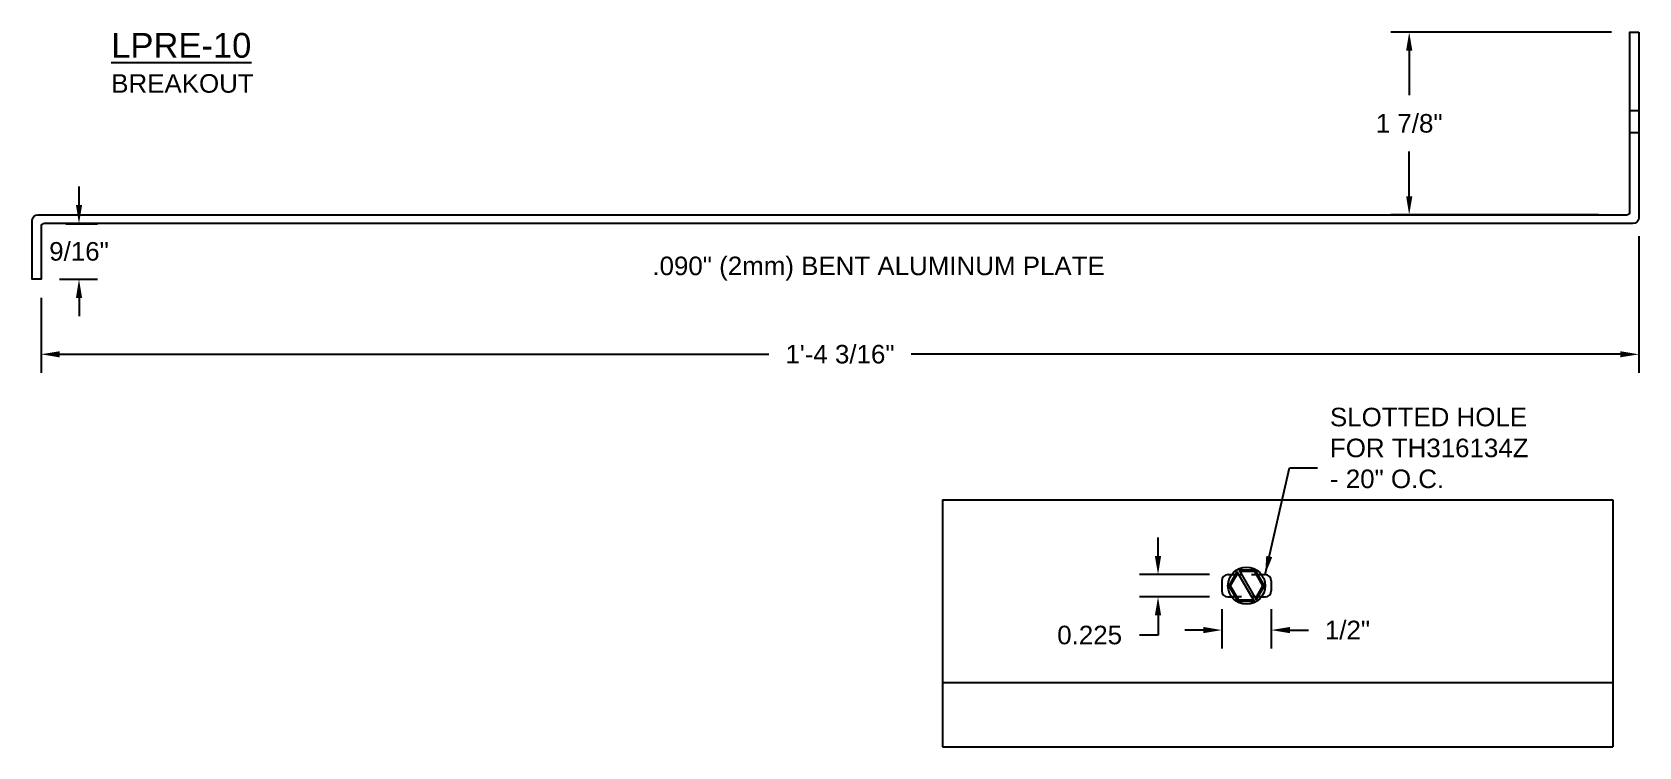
# Model space of a CAD drawing. Header units: inches. Extents: x -3.7 to 52, y 1.3 to 12.5.
# Drawn here: x 35.78 to 52.03, y 1.99 to 9.22 of the extents above; entities that cross this region are included whole.
import ezdxf

# ---------------------------------------------------------------- set-up
doc = ezdxf.new("R2010")
doc.units = ezdxf.units.IN
doc.header["$MEASUREMENT"] = 0
doc.linetypes.add('HIDDEN', pattern=[0.375, 0.25, -0.125])
for name, color, linetype in [('ANCHORS', 4, 'Continuous'), ('DIMENSIONS', 3, 'Continuous'), ('METALS', 7, 'Continuous'), ('TEXT', 2, 'Continuous')]:
    doc.layers.add(name, color=color, linetype=linetype)
doc.styles.add('ARIAL', font='arial.ttf')
doc.dimstyles.new('Arial', dxfattribs={"dimtxt": 0.1875, "dimasz": 0.1875, "dimexe": 0.1875, "dimexo": 0.1875, "dimgap": 0.1875, "dimtad": 0, "dimtih": 1, "dimtoh": 1, "dimdec": 4, "dimzin": 3, "dimdsep": 46, "dimlunit": 4, "dimtxsty": 'ARIAL', "dimcen": 0.1875, "dimadec": 0, "dimazin": 0, "dimtfac": 1, "dimtdec": 4, "dimtofl": 0, "dimtmove": 0, "dimatfit": 3, "dimfxl": 0, "dimfrac": 2, "dimtolj": 1, "dimtzin": 0, "dimarcsym": 0})

# ---------------------------------------------------------------- blocks, each defined once
blk = doc.blocks.new('*D5')
at = {"layer": 'Defpoints', "color": 0}
for p in [(52.031, 7.343), (35.871, 6.718), (52.031, 5.959)]:
    blk.add_point(p, dxfattribs=at)
at = {"layer": 'DIMENSIONS', "color": 0, "lineweight": -2}
for p, q in [((52.031, 7.155), (52.031, 5.772)), ((35.871, 6.53), (35.871, 5.772)), ((36.058, 5.959), (43.232, 5.959)), ((51.843, 5.959), (44.67, 5.959))]:
    blk.add_line(p, q, dxfattribs=at)
at = {"layer": 'DIMENSIONS', "color": 0}
for points in [[(36.058, 5.99), (36.058, 5.928), (35.871, 5.959)], [(51.843, 5.99), (51.843, 5.928), (52.031, 5.959)]]:
    blk.add_solid(points, dxfattribs=at)
at = {"layer": 'DIMENSIONS', "color": 0, "insert": (43.951, 5.959), "char_height": 0.1875, "attachment_point": 5, "style": 'ARIAL'}
blk.add_mtext('\\A1;1\'-4 3/16"', dxfattribs=at)
blk = doc.blocks.new('*D6')
at = {"layer": 'Defpoints', "color": 0}
for p in [(35.933, 7.28), (35.871, 6.718), (36.255, 6.718)]:
    blk.add_point(p, dxfattribs=at)
at = {"layer": 'DIMENSIONS', "color": 0, "lineweight": -2}
for p, q in [((36.255, 7.468), (36.255, 7.655)), ((36.121, 7.28), (36.442, 7.28)), ((36.058, 6.718), (36.442, 6.718)), ((36.255, 6.53), (36.255, 6.343))]:
    blk.add_line(p, q, dxfattribs=at)
at = {"layer": 'DIMENSIONS', "color": 0}
for points in [[(36.224, 7.468), (36.286, 7.468), (36.255, 7.28)], [(36.224, 6.53), (36.286, 6.53), (36.255, 6.718)]]:
    blk.add_solid(points, dxfattribs=at)
at = {"layer": 'DIMENSIONS', "color": 0, "insert": (36.255, 6.999), "char_height": 0.1875, "attachment_point": 5, "style": 'ARIAL'}
blk.add_mtext('\\A1;9/16"', dxfattribs=at)
blk = doc.blocks.new('*D7')
at = {"layer": 'Defpoints', "color": 0}
for p in [(51.941, 9.218), (49.708, 7.37), (51.808, 7.37)]:
    blk.add_point(p, dxfattribs=at)
at = {"layer": 'DIMENSIONS', "color": 0, "lineweight": -2}
for p, q in [((51.753, 9.218), (49.521, 9.218)), ((49.708, 9.03), (49.708, 8.579)), ((49.708, 7.558), (49.708, 8.01)), ((51.621, 7.37), (49.521, 7.37))]:
    blk.add_line(p, q, dxfattribs=at)
at = {"layer": 'DIMENSIONS', "color": 0}
for points in [[(49.677, 9.03), (49.74, 9.03), (49.708, 9.218)], [(49.677, 7.558), (49.74, 7.558), (49.708, 7.37)]]:
    blk.add_solid(points, dxfattribs=at)
at = {"layer": 'DIMENSIONS', "color": 0, "insert": (49.708, 8.294), "char_height": 0.1875, "attachment_point": 5, "style": 'ARIAL'}
blk.add_mtext('\\A1;1 7/8"', dxfattribs=at)
blk = doc.blocks.new('*D22')
at = {"layer": 'Defpoints', "color": 0}
for p in [(47.876, 3.73), (47.168, 3.505), (47.876, 3.505)]:
    blk.add_point(p, dxfattribs=at)
at = {"layer": 'DIMENSIONS', "color": 0, "lineweight": -2}
for p, q in [((47.168, 3.918), (47.168, 4.105)), ((47.688, 3.73), (46.98, 3.73)), ((47.688, 3.505), (46.98, 3.505)), ((47.168, 3.318), (47.168, 3.118)), ((47.168, 3.118), (46.98, 3.118))]:
    blk.add_line(p, q, dxfattribs=at)
at = {"layer": 'DIMENSIONS', "color": 0}
for points in [[(47.136, 3.918), (47.199, 3.918), (47.168, 3.73)], [(47.136, 3.318), (47.199, 3.318), (47.168, 3.505)]]:
    blk.add_solid(points, dxfattribs=at)
at = {"layer": 'DIMENSIONS', "color": 0, "insert": (46.476, 3.118), "char_height": 0.1875, "attachment_point": 5, "style": 'ARIAL'}
blk.add_mtext('\\A1;0.225', dxfattribs=at)
blk = doc.blocks.new('*D23')
at = {"layer": 'Defpoints', "color": 0}
for p in [(47.813, 3.568), (48.313, 3.568), (48.313, 3.169)]:
    blk.add_point(p, dxfattribs=at)
at = {"layer": 'DIMENSIONS', "color": 0, "lineweight": -2}
for p, q in [((47.813, 3.38), (47.813, 2.982)), ((48.313, 3.38), (48.313, 2.982)), ((47.626, 3.169), (47.438, 3.169)), ((48.501, 3.169), (48.688, 3.169))]:
    blk.add_line(p, q, dxfattribs=at)
at = {"layer": 'DIMENSIONS', "color": 0}
for points in [[(47.626, 3.201), (47.626, 3.138), (47.813, 3.169)], [(48.501, 3.201), (48.501, 3.138), (48.313, 3.169)]]:
    blk.add_solid(points, dxfattribs=at)
at = {"layer": 'DIMENSIONS', "color": 0, "insert": (49.084, 3.169), "char_height": 0.1875, "attachment_point": 5, "style": 'ARIAL'}
blk.add_mtext('\\A1;1/2"', dxfattribs=at)
blk = doc.blocks.new('tapcon head')
for p, q in [((-0.097, 0.144), (0.076, -0.156)), ((-0.076, 0.156), (0.097, -0.144))]:
    blk.add_line(p, q)
for points in [[(-0.097, 0.144), (-0.18, 0), (-0.09, -0.156), (0.076, -0.156)], [(-0.09, 0.131), (-0.166, 0), (-0.083, -0.144), (0.069, -0.144)], [(0.097, -0.144), (0.18, 0), (0.09, 0.156), (-0.076, 0.156)], [(0.09, -0.131), (0.166, 0), (0.083, 0.144), (-0.069, 0.144)]]:
    blk.add_lwpolyline(points)
blk.add_circle((0, 0), 0.188)

msp = doc.modelspace()

# ---------------------------------------------------------------- linework, layer by layer
at = {"linetype": 'HIDDEN', "ltscale": 0.125}
for p, q in [((51.94087, 8.42589), (52.03087, 8.42589)), ((51.94087, 8.20089), (52.03087, 8.20089)), ((47.91327, 3.73029), (48.21327, 3.73029)), ((48.21327, 3.50529), (47.91327, 3.50529))]:
    msp.add_line(p, q, dxfattribs=at)
for p, q in [((44.98895, 4.48779), (51.76844, 4.48779)), ((44.98895, 4.48779), (44.98895, 1.98779)), ((51.76844, 4.48779), (51.76844, 1.98779)), ((47.81327, 3.66779), (47.81327, 3.56779)), ((47.87577, 3.73029), (47.91327, 3.73029)), ((48.21327, 3.73029), (48.25077, 3.73029)), ((48.31327, 3.66779), (48.31327, 3.56779)), ((47.87577, 3.50529), (47.91327, 3.50529)), ((48.21327, 3.50529), (48.25077, 3.50529)), ((44.98895, 2.64029), (51.76844, 2.64029)), ((44.98895, 1.98779), (51.76844, 1.98779))]:
    msp.add_line(p, q)
for centre, start, end in [((47.87577, 3.66779), 90, 180), ((48.25077, 3.66779), 0, 90), ((47.87577, 3.56779), 180, 270), ((48.25077, 3.56779), 270, 0)]:
    msp.add_arc(centre, 0.0625, start, end)
at = {"layer": 'METALS'}
msp.add_lwpolyline([(52.03087, 9.21789), (52.03087, 7.34289, -0.41421356), (51.96837, 7.28039), (35.90212, 7.28039, 0.41421356), (35.87087, 7.24914), (35.87087, 6.71789), (35.78087, 6.71789), (35.78087, 7.30789, -0.41421356), (35.84337, 7.37039), (51.90962, 7.37039, 0.41421356), (51.94087, 7.40164), (51.94087, 9.21789)], format="xyb", close=True, dxfattribs=at)

# ---------------------------------------------------------------- block references
at = {"layer": 'ANCHORS'}
msp.add_blockref('tapcon head', (48.06327, 3.61779), dxfattribs=at)

# ---------------------------------------------------------------- texts
at = {"layer": 'TEXT', "insert": (36.58085, 9.20927), "char_height": 0.25, "width": 4.4375, "attachment_point": 1, "style": 'ARIAL'}
msp.add_mtext('{\\LLPRE-10\\P\\H0.75x;\\lBREAKOUT}', dxfattribs=at)
at = {"layer": 'TEXT', "char_height": 0.1875, "attachment_point": 4, "style": 'ARIAL'}
for s, insert in [('.090" (2mm) BENT ALUMINUM PLATE', (42.05369, 6.82509)), ('SLOTTED HOLE\\PFOR TH316134Z\\P- 20" O.C.', (48.90663, 5.01049))]:
    msp.add_mtext(s, dxfattribs=dict(at, insert=insert))

# ---------------------------------------------------------------- dimensions: what is measured, and where the dimension line sits
at = {"layer": 'DIMENSIONS'}
dim = msp.add_linear_dim(base=(49.70843, 7.37039), p1=(51.94087, 9.21789), p2=(51.80837, 7.37039), angle=90, dimstyle='Arial', override={"dimpost": ''}, dxfattribs=at)
dim.commit()
dim.dimension.update_dxf_attribs({"geometry": '*D7', "text_midpoint": (49.70843, 8.29414)})
for base, p1, p2, override, picture, middle in [((36.25487, 6.71789), (35.93337, 7.28039), (35.87087, 6.71789), {"dimpost": ''}, '*D6', (36.25487, 6.99914)), ((47.16759, 3.50529), (47.87577, 3.73029), (47.87577, 3.50529), {"dimdec": 3, "dimlunit": 2, "dimpost": ''}, '*D22', (46.47553, 3.11757))]:
    dim = msp.add_linear_dim(base=base, p1=p1, p2=p2, angle=90, dimstyle='Arial', override=override, dxfattribs=at)
    dim.commit()
    dim.dimension.update_dxf_attribs({"geometry": picture, "text_midpoint": middle, "dimtype": 160})
for base, p1, p2, picture, middle in [((52.03087, 5.95901), (35.87087, 6.71789), (52.03087, 7.34289), '*D5', (43.95087, 5.95901)), ((48.31327, 3.16929), (47.81327, 3.56779), (48.31327, 3.56779), '*D23', (49.08393, 3.16929))]:
    dim = msp.add_linear_dim(base=base, p1=p1, p2=p2, dimstyle='Arial', override={"dimpost": ''}, dxfattribs=at)
    dim.commit()
    dim.dimension.update_dxf_attribs({"geometry": picture, "text_midpoint": middle})

# ---------------------------------------------------------------- leaders
at = {"layer": 'TEXT'}
msp.add_leader([(48.25077, 3.73029), (48.4973, 4.81175), (48.78163, 4.81175)], dimstyle='Arial', override={"dimgap": 0.125, "dimtad": 0}, dxfattribs=at)

doc.saveas('drawing.dxf')
